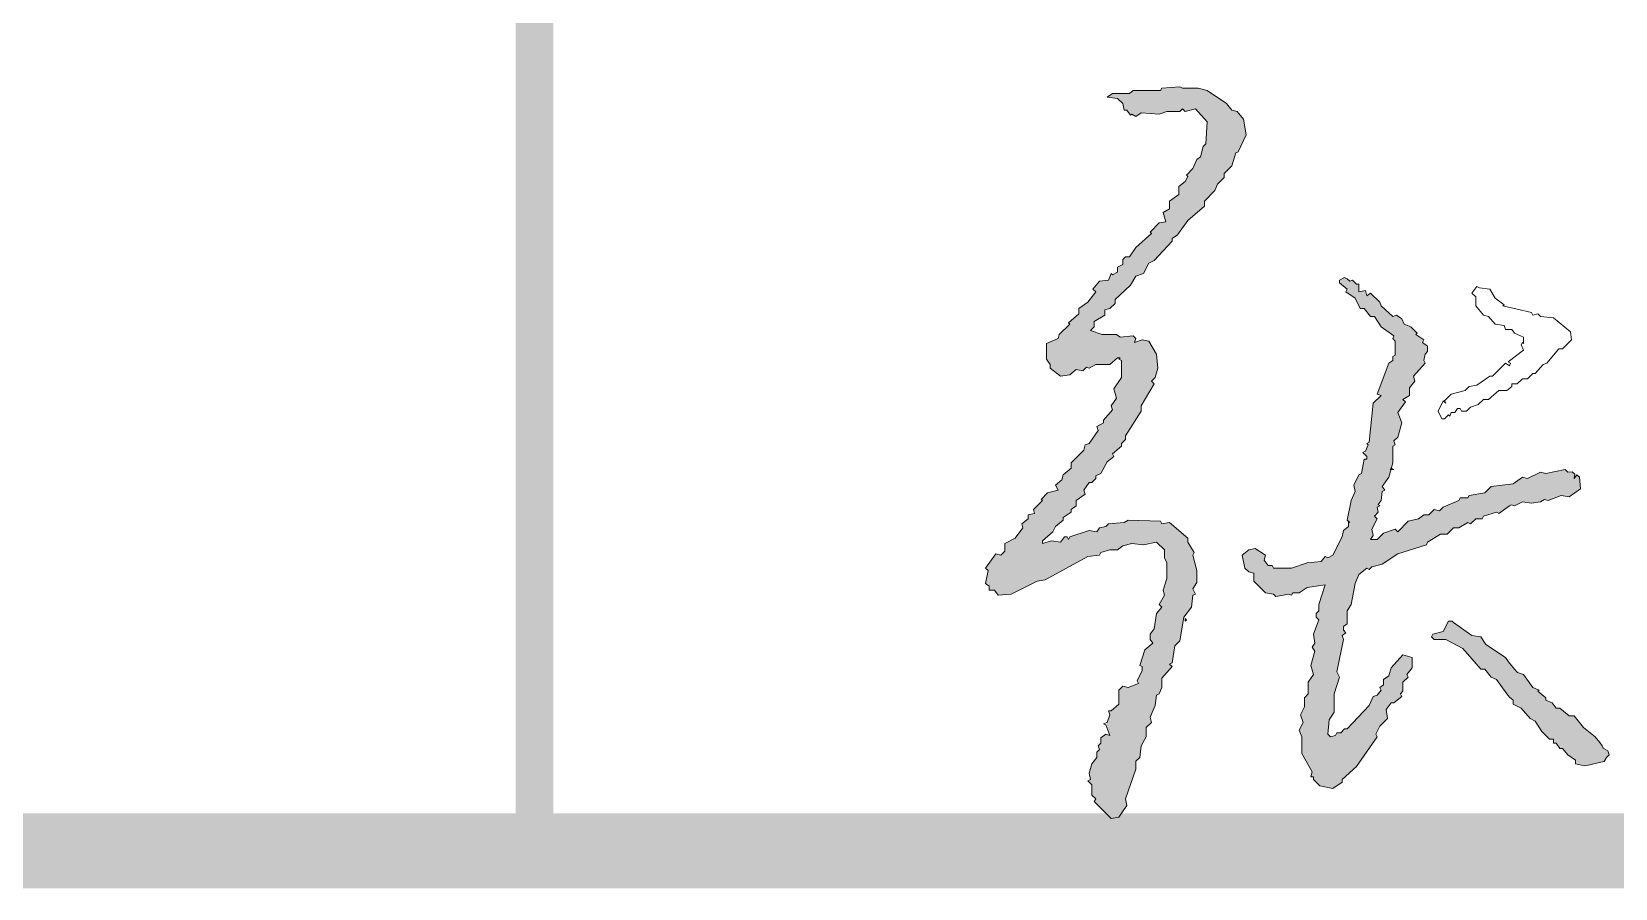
# Model space of a CAD drawing. Extents: x 27938 to 983267, y -209821 to 1628073.
# Drawn here: x 747650 to 749127, y 495806 to 496604 of the extents above; entities that cross this region are included whole.
import ezdxf

# ---------------------------------------------------------------- set-up
doc = ezdxf.new("R2010")
doc.units = 0
doc.header["$LTSCALE"] = 1000
doc.header["$MEASUREMENT"] = 0
doc.layers.add('图框', color=140, linetype='Continuous')
doc.layers.add('签名', color=7, linetype='Continuous', lineweight=18)

# ---------------------------------------------------------------- blocks, each defined once
blk = doc.blocks.new('TK')
at = {"layer": '签名'}
h = blk.add_hatch(color=2, dxfattribs=at)
h.dxf.hatch_style = 1
h.paths.add_polyline_path([(546496, 497388.5), (546506.9, 497389.7), (546508.1, 497392.1), (546516.6, 497394.6), (546523.8, 497394.6), (546528.7, 497398.2), (546537.1, 497400.6), (546548, 497399.4), (546560.1, 497401.8), (546567.4, 497394.6), (546567.4, 497387.3), (546569.8, 497382.5), (546569.8, 497368), (546566.2, 497357.1), (546567.4, 497352.2), (546562.5, 497343.8), (546564.9, 497341.3), (546560.1, 497335.3), (546557.7, 497320.8), (546554.1, 497315.9), (546554.1, 497311.1), (546556.5, 497307.5), (546549.2, 497301.4), (546544.4, 497286.9), (546546.8, 497285.7), (546546.8, 497282.1), (546542, 497272.4), (546543.2, 497270), (546533.5, 497266.3), (546528.7, 497267.6), (546525, 497263.9), (546525, 497250.6), (546515.9, 497243), (546516.6, 497240.9), (546513.1, 497230.7), (546516.6, 497221.6), (546512.9, 497222.8), (546508.1, 497219.2), (546508.1, 497214.3), (546505.7, 497211.9), (546506.9, 497208.3), (546504.5, 497205.9), (546504.5, 497201), (546499.6, 497195), (546497.2, 497186.5), (546498.4, 497180.5), (546496, 497179.3), (546499.6, 497175.6), (546499.6, 497166), (546503.3, 497162.3), (546502, 497159.9), (546517.8, 497144.2), (546525, 497145.4), (546532.3, 497156.3), (546531.1, 497162.3), (546540.8, 497190.1), (546540.8, 497197.4), (546544.4, 497201), (546545.6, 497211.9), (546550.4, 497220.4), (546550.4, 497228.9), (546555.3, 497233.7), (546554.1, 497238.5), (546558.9, 497249.4), (546560.1, 497259.1), (546562.5, 497260.3), (546564.9, 497266.3), (546564.9, 497274.8), (546574.6, 497285.7), (546572.2, 497288.1), (546574.6, 497289.3), (546577, 497305.1), (546581.9, 497309.9), (546585.5, 497331.7), (546592.8, 497341.3), (546594, 497352.2), (546596.4, 497353.4), (546594, 497358.3), (546597.6, 497364.3), (546597.6, 497375.2), (546594, 497389.7), (546595.2, 497392.1), (546589.1, 497401.8), (546589.1, 497405.5), (546572.2, 497420), (546564.9, 497418.8), (546563.7, 497421.2), (546533.5, 497422.4), (546529.9, 497420), (546515.4, 497418.8), (546512.9, 497416.3), (546506.9, 497415.1), (546504.5, 497411.5), (546497.2, 497412.7), (546479.1, 497406.7), (546477.9, 497404.2), (546476.6, 497406.7), (546474.2, 497406.7), (546470.6, 497401.8), (546462.1, 497403), (546453.7, 497400.6), (546453.7, 497403), (546463.3, 497411.5), (546465.8, 497416.3), (546473, 497422.4), (546473, 497424.8), (546480.3, 497429.6), (546480.3, 497432.1), (546485.1, 497435.7), (546485.1, 497440.5), (546493.6, 497446.6), (546492.4, 497450.2), (546497.2, 497457.5), (546499.6, 497457.5), (546503.3, 497461.1), (546503.3, 497463.5), (546508.1, 497465.9), (546514.1, 497476.8), (546520.2, 497481.7), (546519, 497484.1), (546527.4, 497491.3), (546527.4, 497493.8), (546531.1, 497497.4), (546531.1, 497501), (546545.6, 497524), (546545.6, 497528.8), (546557.7, 497549.4), (546555.3, 497551.8), (546558.9, 497555.4), (546561.3, 497563.9), (546560.1, 497577.2), (546552.8, 497589.3), (546546.8, 497590.5), (546539.5, 497588.1), (546540.8, 497591.7), (546538.3, 497594.2), (546526.2, 497592.9), (546522.6, 497595.4), (546509.3, 497595.4), (546498.4, 497599), (546502, 497602.6), (546502, 497607.5), (546511.7, 497613.5), (546511.7, 497618.3), (546516.6, 497619.6), (546521.4, 497624.4), (546521.4, 497628), (546535.9, 497641.3), (546540.8, 497649.8), (546548, 497652.2), (546552.8, 497661.9), (546557.7, 497664.3), (546574.6, 497682.5), (546574.6, 497684.9), (546579.5, 497688.5), (546589.1, 497701.8), (546604.9, 497715.1), (546604.9, 497719.9), (546614.5, 497729.6), (546617, 497735.7), (546623, 497741.7), (546623, 497745.4), (546630.3, 497752.6), (546633.9, 497764.7), (546636.3, 497765.9), (546643.6, 497781.6), (546641.1, 497796.2), (546635.1, 497803.4), (546630.3, 497804.6), (546625.4, 497810.7), (546607.3, 497822.8), (546598.8, 497825.2), (546584.3, 497825.2), (546581.9, 497826.4), (546564.9, 497825.2), (546563.7, 497822.8), (546538.3, 497822.8), (546534.7, 497820.3), (546519, 497820.3), (546514.1, 497816.7), (546523.8, 497815.5), (546528.7, 497810.7), (546529.9, 497804.6), (546532.3, 497804.6), (546535.9, 497799.8), (546537.1, 497801), (546540.8, 497798.6), (546545.6, 497802.2), (546562.5, 497801), (546569.8, 497803.4), (546581.9, 497803.4), (546584.3, 497805.8), (546586.7, 497803.4), (546596.4, 497805.8), (546607.3, 497793.7), (546606.1, 497773.2), (546603.7, 497770.8), (546601.2, 497761.1), (546597.6, 497758.7), (546594, 497750.2), (546587.9, 497744.1), (546589.1, 497742.9), (546586.7, 497738.1), (546580.7, 497733.3), (546580.7, 497726), (546572.2, 497719.9), (546572.2, 497712.7), (546566.2, 497709.1), (546568.6, 497700.6), (546562.5, 497699.4), (546554.1, 497690.9), (546555.3, 497689.7), (546540.8, 497676.4), (546534.7, 497667.9), (546531.1, 497667.9), (546528.7, 497665.5), (546528.7, 497660.7), (546523.8, 497658.3), (546523.8, 497653.4), (546516.9, 497649.9), (546515.4, 497646.2), (546506.9, 497645), (546500.8, 497637.7), (546503.3, 497635.3), (546496, 497625.6), (546487.5, 497619.6), (546487.5, 497614.7), (546477.9, 497606.2), (546479.1, 497605), (546469.4, 497595.4), (546468.2, 497591.7), (546457.3, 497586.9), (546457.3, 497572.4), (546460.9, 497567.5), (546460.9, 497563.9), (546470.6, 497556.7), (546479.1, 497557.9), (546485.1, 497562.7), (546491.2, 497561.5), (546494.8, 497565.1), (546497.2, 497563.9), (546503.3, 497567.5), (546516.6, 497567.5), (546523.8, 497573.6), (546526.2, 497573.6), (546525, 497572.4), (546527.4, 497571.2), (546527.4, 497555.4), (546520.2, 497544.6), (546522.6, 497536.1), (546517.8, 497528.8), (546519, 497525.2), (546510.5, 497515.5), (546510.5, 497513.1), (546504.5, 497509.5), (546505.7, 497505.8), (546497.2, 497493.8), (546493.6, 497492.5), (546492.4, 497487.7), (546480.3, 497475.6), (546480.3, 497470.8), (546473, 497464.7), (546471.8, 497459.9), (546465.8, 497455), (546468.2, 497450.2), (546458.5, 497447.8), (546452.5, 497441.7), (546453.7, 497440.5), (546445.2, 497432.1), (546446.4, 497428.4), (546440.4, 497427.2), (546440.4, 497423.6), (546434.3, 497418.8), (546435.5, 497415.1), (546428.3, 497405.5), (546418.6, 497400.6), (546418.6, 497393.4), (546415, 497389.7), (546410.1, 497390.9), (546400.4, 497377.6), (546402.9, 497375.2), (546400.4, 497363.1), (546404.1, 497360.7), (546404.1, 497357.1), (546408.9, 497357.1), (546412.5, 497352.2), (546424.6, 497353.4), (546448.8, 497365.5), (546456.1, 497366.7)])
h = blk.add_hatch(color=2, dxfattribs=at)
h.dxf.hatch_style = 1
h.paths.add_polyline_path([(546724.6, 497389.7), (546719.8, 497387.3), (546717.4, 497388.5), (546713.7, 497383.7), (546700.4, 497382.5), (546685.9, 497377.6), (546669, 497377.6), (546667.8, 497380.1), (546664.1, 497380.1), (546660.5, 497384.9), (546661.7, 497389.7), (546652, 497395.8), (546646, 497394.6), (546639.9, 497389.7), (546642.4, 497377.6), (546646, 497374), (546650.8, 497372.8), (546650.8, 497365.5), (546661.7, 497354.6), (546669, 497353.4), (546671.4, 497351), (546683.5, 497353.4), (546685.9, 497352.2), (546687.1, 497354.6), (546693.2, 497354.6), (546700.4, 497359.5), (546717.4, 497361.9), (546711.3, 497343.8), (546711.3, 497337.7), (546708.9, 497335.3), (546708.9, 497331.7), (546711.3, 497329.2), (546706.5, 497315.9), (546707.7, 497307.5), (546705.3, 497303.8), (546707.7, 497300.2), (546704, 497286.9), (546706.5, 497278.4), (546701.6, 497271.2), (546701.6, 497260.3), (546698, 497256.7), (546698, 497248.2), (546694.4, 497240.9), (546696.8, 497233.7), (546693.2, 497226.4), (546695.6, 497220.4), (546695.6, 497204.7), (546705.3, 497187.7), (546704, 497182.9), (546706.5, 497182.9), (546706.5, 497180.5), (546712.5, 497174.4), (546724.6, 497172), (546733.1, 497178), (546733.1, 497180.5), (546746.4, 497192.6), (546765.7, 497220.4), (546764.5, 497222.8), (546768.2, 497230.1), (546775.4, 497237.3), (546774.2, 497245.8), (546779, 497251.8), (546781.5, 497251.8), (546788.7, 497257.9), (546787.5, 497260.3), (546789.9, 497262.7), (546789.9, 497271.2), (546794.8, 497276), (546793.6, 497278.4), (546798.4, 497284.5), (546798.4, 497294.2), (546789.9, 497296.6), (546779, 497284.5), (546776.6, 497277.2), (546771.8, 497273.6), (546771.8, 497268.8), (546768.2, 497266.3), (546769.4, 497263.9), (546765.7, 497259.1), (546762.1, 497257.9), (546758.5, 497249.4), (546737.9, 497227.6), (546735.5, 497227.6), (546731.9, 497224), (546728.2, 497224), (546727, 497221.6), (546722.2, 497220.4), (546719.8, 497222.8), (546721, 497236.1), (546725.8, 497243.4), (546725.8, 497260.3), (546730.7, 497276), (546728.2, 497280.9), (546734.3, 497311.1), (546733.1, 497314.7), (546736.7, 497317.2), (546734.3, 497319.6), (546734.3, 497323.2), (546737.9, 497325.6), (546737.9, 497337.7), (546741.5, 497343.8), (546745.2, 497363.1), (546748.8, 497371.6), (546756.1, 497377.6), (546758.5, 497376.4), (546760.9, 497378.8), (546770.6, 497381.3), (546785.1, 497390.9), (546811.7, 497399.4), (546812.9, 497401.8), (546825, 497409.1), (546831.1, 497409.1), (546837.1, 497415.1), (546841.9, 497415.1), (546850.4, 497420), (546852.8, 497418.8), (546857.7, 497423.6), (546863.7, 497423.6), (546864.9, 497426), (546877, 497429.6), (546879.4, 497428.4), (546890.4, 497436.7), (546894, 497435.7), (546901.2, 497439.3), (546909.7, 497438.1), (546918.1, 497439.3), (546921.8, 497441.7), (546925.4, 497440.5), (546937.5, 497445.4), (546944.8, 497444.2), (546955.6, 497451.4), (546954.4, 497462.3), (546952, 497464.7), (546949.6, 497461.1), (546950.2, 497465.1), (546947.8, 497467.5), (546943.5, 497467.1), (546941.1, 497469.6), (546923, 497465.9), (546918.1, 497467.1), (546906.1, 497461.1), (546901.2, 497462.3), (546892.7, 497456.3), (546872.2, 497453.8), (546866.1, 497447.8), (546851.6, 497445.4), (546850.4, 497443), (546843.2, 497443), (546841.9, 497440.5), (546827.4, 497434.5), (546823.8, 497430.9), (546819, 497432.1), (546814.1, 497427.2), (546809.3, 497427.2), (546804.4, 497423.6), (546794.8, 497421.2), (546785.1, 497411.5), (546782.7, 497413.9), (546771.8, 497410.3), (546765.7, 497404.2), (546759.7, 497404.2), (546762.1, 497407.9), (546760.9, 497413.9), (546765.7, 497423.6), (546763.3, 497426), (546766.9, 497429.6), (546765.7, 497434.5), (546768.2, 497435.7), (546766.9, 497436.9), (546769.4, 497440.5), (546770.6, 497449), (546773, 497450.2), (546770.6, 497453.8), (546776.6, 497462.3), (546778.6, 497469.6), (546777.8, 497469.6), (546778.9, 497470.6), (546780.3, 497475.6), (546780.3, 497491.3), (546782.7, 497492.5), (546781.5, 497496.2), (546785.1, 497499.8), (546788.7, 497513.1), (546785.1, 497522.8), (546792.3, 497532.5), (546789.9, 497534.9), (546796, 497538.5), (546796, 497545.8), (546800.8, 497551.8), (546799.6, 497556.7), (546810.5, 497568.7), (546809.3, 497571.2), (546810.5, 497577.2), (546812.9, 497579.6), (546812.9, 497584.5), (546808.1, 497588.1), (546809.3, 497590.5), (546802, 497595.4), (546803.2, 497596.6), (546797.2, 497602.6), (546791.1, 497605), (546788.7, 497609.9), (546783.9, 497613.5), (546780.3, 497612.3), (546769.4, 497622), (546768.2, 497625.6), (546759.7, 497634.1), (546756.1, 497631.6), (546754.9, 497636.5), (546748.8, 497635.3), (546748.8, 497642.5), (546746.4, 497642.5), (546742.8, 497646.2), (546740.3, 497645), (546737.9, 497647.4), (546735.5, 497648.6), (546730.7, 497646.2), (546730.7, 497643.7), (546737.9, 497637.7), (546736.7, 497635.3), (546745.2, 497629.2), (546750, 497619.6), (546753.6, 497619.6), (546759.7, 497612.3), (546763.3, 497612.3), (546769.4, 497602.6), (546781.5, 497594.2), (546780.3, 497591.7), (546782.7, 497589.3), (546782.7, 497576), (546780.3, 497574.8), (546780.3, 497571.2), (546776.6, 497568.7), (546765.7, 497539.7), (546769.4, 497538.5), (546762.1, 497531.3), (546758.5, 497495), (546756.1, 497493.8), (546757.3, 497492.5), (546753.8, 497483.9), (546756.1, 497481.7), (546756.1, 497479.2), (546753.6, 497479.2), (546751.2, 497465.9), (546748.8, 497464.7), (546744, 497455), (546745.2, 497449), (546741.5, 497440.5), (546737.9, 497422.4), (546739.1, 497421.2), (546739.1, 497416.3), (546734.3, 497412.7), (546733.1, 497406.7)])
h = blk.add_hatch(color=2, dxfattribs=at)
h.dxf.hatch_style = 1
h.paths.add_polyline_path([(546913.3, 497234.9), (546919.4, 497225.2), (546926.6, 497218), (546930.2, 497218), (546930.2, 497214.3), (546932.7, 497214.3), (546936.3, 497209.5), (546938.7, 497209.5), (546943.5, 497203.4), (546950.8, 497198.6), (546950.8, 497195), (546959.1, 497193.2), (546964.2, 497194.1), (546974.5, 497196.6), (546977.6, 497197.2), (546979.8, 497201), (546982.3, 497203.4), (546981, 497207.1), (546976.5, 497209.6), (546975.8, 497212), (546973.6, 497214.9), (546969, 497220.4), (546958.1, 497228.9), (546949.6, 497239.7), (546944.8, 497239.7), (546936.3, 497247), (546932.7, 497247), (546929, 497251.8), (546923, 497254.3), (546923, 497256.7), (546915.7, 497262.7), (546916.9, 497263.9), (546910.9, 497266.3), (546902.4, 497278.4), (546896.7, 497280.1), (546894, 497283.3), (546888.4, 497290.1), (546885.5, 497294.2), (546867.3, 497306.3), (546862.5, 497313.5), (546854, 497314.7), (546835.4, 497328), (546832.3, 497328), (546827.4, 497318.4), (546817.8, 497315.9), (546816.5, 497313.5), (546819, 497311.1), (546829.8, 497311.1), (546845.6, 497302.6), (546862.5, 497283.3), (546866.1, 497283.3), (546872.2, 497276), (546877, 497273.6), (546886.7, 497260.3), (546889.2, 497257.2), (546892.7, 497254.3), (546892.7, 497250.6), (546900, 497247), (546908.5, 497237.3)])
at = {"layer": '图框'}
for points, const_width in [([(545980, 497114), (545980, 503514)], 35), ([(541480, 497114), (548480, 497114)], 70)]:
    blk.add_lwpolyline(points, dxfattribs=dict(at, const_width=const_width))
at = {"layer": '签名', "color": 2, "elevation": 9704994.5}
for points in [[(546584.3, 497825.2), (546581.9, 497826.4), (546564.9, 497825.2), (546563.7, 497822.8), (546538.3, 497822.8), (546534.7, 497820.3), (546519, 497820.3), (546514.1, 497816.7), (546523.8, 497815.5), (546528.7, 497810.7), (546529.9, 497804.6), (546532.3, 497804.6), (546535.9, 497799.8), (546537.1, 497801), (546540.8, 497798.6), (546545.6, 497802.2), (546562.5, 497801), (546569.8, 497803.4), (546581.9, 497803.4), (546584.3, 497805.8), (546586.7, 497803.4), (546596.4, 497805.8), (546607.3, 497793.7), (546606.1, 497773.2), (546603.7, 497770.8), (546601.2, 497761.1), (546597.6, 497758.7), (546594, 497750.2), (546587.9, 497744.1), (546589.1, 497742.9), (546586.7, 497738.1), (546580.7, 497733.3), (546580.7, 497726), (546572.2, 497719.9), (546572.2, 497712.7), (546566.2, 497709.1), (546568.6, 497700.6), (546562.5, 497699.4), (546554.1, 497690.9), (546555.3, 497689.7), (546540.8, 497676.4), (546534.7, 497667.9), (546531.1, 497667.9), (546528.7, 497665.5), (546528.7, 497660.7), (546523.8, 497658.3), (546523.8, 497653.4), (546519, 497651), (546517.8, 497652.2), (546515.4, 497646.2), (546506.9, 497645), (546500.8, 497637.7), (546503.3, 497635.3), (546496, 497625.6), (546487.5, 497619.6), (546487.5, 497614.7), (546477.9, 497606.2), (546479.1, 497605), (546469.4, 497595.4), (546468.2, 497591.7), (546457.3, 497586.9), (546457.3, 497572.4), (546460.9, 497567.5), (546460.9, 497563.9), (546470.6, 497556.7), (546479.1, 497557.9), (546485.1, 497562.7), (546491.2, 497561.5), (546494.8, 497565.1), (546497.2, 497563.9), (546503.3, 497567.5), (546516.6, 497567.5), (546523.8, 497573.6), (546526.2, 497573.6), (546525, 497572.4), (546527.4, 497571.2), (546527.4, 497555.4), (546520.2, 497544.6), (546522.6, 497536.1), (546517.8, 497528.8), (546519, 497525.2), (546510.5, 497515.5), (546510.5, 497513.1), (546504.5, 497509.5), (546505.7, 497505.8), (546497.2, 497493.8), (546493.6, 497492.5), (546492.4, 497487.7), (546480.3, 497475.6), (546480.3, 497470.8), (546473, 497464.7), (546471.8, 497459.9), (546465.8, 497455), (546468.2, 497450.2), (546458.5, 497447.8), (546452.5, 497441.7), (546453.7, 497440.5), (546445.2, 497432.1), (546446.4, 497428.4), (546440.4, 497427.2), (546440.4, 497423.6), (546434.3, 497418.8), (546435.5, 497415.1), (546428.3, 497405.5), (546418.6, 497400.6), (546418.6, 497393.4), (546415, 497389.7), (546410.1, 497390.9), (546400.4, 497377.6), (546402.9, 497375.2), (546400.4, 497363.1), (546404.1, 497360.7), (546404.1, 497357.1), (546408.9, 497357.1), (546412.5, 497352.2), (546424.6, 497353.4), (546448.8, 497365.5), (546456.1, 497366.7), (546496, 497388.5), (546506.9, 497389.7), (546508.1, 497392.1), (546516.6, 497394.6), (546523.8, 497394.6), (546528.7, 497398.2), (546537.1, 497400.6), (546548, 497399.4), (546560.1, 497401.8), (546567.4, 497394.6), (546567.4, 497387.3), (546569.8, 497382.5), (546569.8, 497368), (546566.2, 497357.1), (546567.4, 497352.2), (546562.5, 497343.8), (546564.9, 497341.3), (546560.1, 497335.3), (546557.7, 497320.8), (546554.1, 497315.9), (546554.1, 497311.1), (546556.5, 497307.5), (546549.2, 497301.4), (546544.4, 497286.9), (546546.8, 497285.7), (546546.8, 497282.1), (546542, 497272.4), (546543.2, 497270), (546533.5, 497266.3), (546528.7, 497267.6), (546525, 497263.9), (546525, 497250.6), (546517.8, 497244.6), (546515.4, 497244.6), (546516.6, 497240.9), (546514.1, 497233.7), (546510.5, 497232.5), (546512.9, 497231.3), (546516.6, 497221.6), (546512.9, 497222.8), (546508.1, 497219.2), (546508.1, 497214.3), (546505.7, 497211.9), (546506.9, 497208.3), (546504.5, 497205.9), (546504.5, 497201), (546499.6, 497195), (546497.2, 497186.5), (546498.4, 497180.5), (546496, 497179.3), (546499.6, 497175.6), (546499.6, 497166), (546503.3, 497162.3), (546502, 497159.9), (546517.8, 497144.2), (546525, 497145.4), (546532.3, 497156.3), (546531.1, 497162.3), (546540.8, 497190.1), (546540.8, 497197.4), (546544.4, 497201), (546545.6, 497211.9), (546550.4, 497220.4), (546550.4, 497228.9), (546555.3, 497233.7), (546554.1, 497238.5), (546558.9, 497249.4), (546560.1, 497259.1), (546562.5, 497260.3), (546564.9, 497266.3), (546564.9, 497274.8), (546574.6, 497285.7), (546572.2, 497288.1), (546574.6, 497289.3), (546577, 497305.1), (546581.9, 497309.9), (546585.5, 497331.7), (546592.8, 497341.3), (546594, 497352.2), (546596.4, 497353.4), (546594, 497358.3), (546597.6, 497364.3), (546597.6, 497375.2), (546594, 497389.7), (546595.2, 497392.1), (546589.1, 497401.8), (546589.1, 497405.5), (546572.2, 497420), (546564.9, 497418.8), (546563.7, 497421.2), (546533.5, 497422.4), (546529.9, 497420), (546515.4, 497418.8), (546512.9, 497416.3), (546506.9, 497415.1), (546504.5, 497411.5), (546497.2, 497412.7), (546479.1, 497406.7), (546477.9, 497404.2), (546476.6, 497406.7), (546474.2, 497406.7), (546470.6, 497401.8), (546462.1, 497403), (546453.7, 497400.6), (546453.7, 497403), (546463.3, 497411.5), (546465.8, 497416.3), (546473, 497422.4), (546473, 497424.8), (546480.3, 497429.6), (546480.3, 497432.1), (546485.1, 497435.7), (546485.1, 497440.5), (546493.6, 497446.6), (546492.4, 497450.2), (546497.2, 497457.5), (546499.6, 497457.5), (546503.3, 497461.1), (546503.3, 497463.5), (546508.1, 497465.9), (546514.1, 497476.8), (546520.2, 497481.7), (546519, 497484.1), (546527.4, 497491.3), (546527.4, 497493.8), (546531.1, 497497.4), (546531.1, 497501), (546545.6, 497524), (546545.6, 497528.8), (546557.7, 497549.4), (546555.3, 497551.8), (546558.9, 497555.4), (546561.3, 497563.9), (546560.1, 497577.2), (546552.8, 497589.3), (546546.8, 497590.5), (546539.5, 497588.1), (546540.8, 497591.7), (546538.3, 497594.2), (546526.2, 497592.9), (546522.6, 497595.4), (546509.3, 497595.4), (546498.4, 497599), (546502, 497602.6), (546502, 497607.5), (546511.7, 497613.5), (546511.7, 497618.3), (546516.6, 497619.6), (546521.4, 497624.4), (546521.4, 497628), (546535.9, 497641.3), (546540.8, 497649.8), (546548, 497652.2), (546552.8, 497661.9), (546557.7, 497664.3), (546574.6, 497682.5), (546574.6, 497684.9), (546579.5, 497688.5), (546589.1, 497701.8), (546604.9, 497715.1), (546604.9, 497719.9), (546614.5, 497729.6), (546617, 497735.7), (546623, 497741.7), (546623, 497745.4), (546630.3, 497752.6), (546633.9, 497764.7), (546636.3, 497765.9), (546643.6, 497781.6), (546641.1, 497796.2), (546635.1, 497803.4), (546630.3, 497804.6), (546625.4, 497810.7), (546607.3, 497822.8), (546598.8, 497825.2), (546584.3, 497825.2)], [(546737.9, 497647.4), (546735.5, 497648.6), (546730.7, 497646.2), (546730.7, 497643.7), (546737.9, 497637.7), (546736.7, 497635.3), (546745.2, 497629.2), (546750, 497619.6), (546753.6, 497619.6), (546759.7, 497612.3), (546763.3, 497612.3), (546769.4, 497602.6), (546781.5, 497594.2), (546780.3, 497591.7), (546782.7, 497589.3), (546782.7, 497576), (546780.3, 497574.8), (546780.3, 497571.2), (546776.6, 497568.7), (546765.7, 497539.7), (546769.4, 497538.5), (546762.1, 497531.3), (546758.5, 497495), (546756.1, 497493.8), (546757.3, 497492.5), (546754.9, 497486.5), (546752.4, 497485.3), (546756.1, 497481.7), (546756.1, 497479.2), (546753.6, 497479.2), (546751.2, 497465.9), (546748.8, 497464.7), (546744, 497455), (546745.2, 497449), (546741.5, 497440.5), (546737.9, 497422.4), (546740.3, 497420), (546740.3, 497420), (546739.1, 497421.2), (546739.1, 497416.3), (546734.3, 497412.7), (546733.1, 497406.7), (546724.6, 497389.7), (546719.8, 497387.3), (546717.4, 497388.5), (546713.7, 497383.7), (546700.4, 497382.5), (546685.9, 497377.6), (546669, 497377.6), (546667.8, 497380.1), (546664.1, 497380.1), (546660.5, 497384.9), (546661.7, 497389.7), (546652, 497395.8), (546646, 497394.6), (546639.9, 497389.7), (546642.4, 497377.6), (546646, 497374), (546650.8, 497372.8), (546650.8, 497365.5), (546661.7, 497354.6), (546669, 497353.4), (546671.4, 497351), (546683.5, 497353.4), (546685.9, 497352.2), (546687.1, 497354.6), (546693.2, 497354.6), (546700.4, 497359.5), (546717.4, 497361.9), (546711.3, 497343.8), (546711.3, 497337.7), (546708.9, 497335.3), (546708.9, 497331.7), (546711.3, 497329.2), (546706.5, 497315.9), (546707.7, 497307.5), (546705.3, 497303.8), (546707.7, 497300.2), (546704, 497286.9), (546706.5, 497278.4), (546701.6, 497271.2), (546701.6, 497260.3), (546698, 497256.7), (546698, 497248.2), (546694.4, 497240.9), (546696.8, 497233.7), (546693.2, 497226.4), (546695.6, 497220.4), (546695.6, 497204.7), (546705.3, 497187.7), (546704, 497182.9), (546706.5, 497182.9), (546706.5, 497180.5), (546712.5, 497174.4), (546724.6, 497172), (546733.1, 497178), (546733.1, 497180.5), (546746.4, 497192.6), (546765.7, 497220.4), (546764.5, 497222.8), (546768.2, 497230.1), (546775.4, 497237.3), (546774.2, 497245.8), (546779, 497251.8), (546781.5, 497251.8), (546788.7, 497257.9), (546787.5, 497260.3), (546789.9, 497262.7), (546789.9, 497271.2), (546794.8, 497276), (546793.6, 497278.4), (546798.4, 497284.5), (546798.4, 497294.2), (546789.9, 497296.6), (546779, 497284.5), (546776.6, 497277.2), (546771.8, 497273.6), (546771.8, 497268.8), (546768.2, 497266.3), (546769.4, 497263.9), (546765.7, 497259.1), (546762.1, 497257.9), (546758.5, 497249.4), (546737.9, 497227.6), (546735.5, 497227.6), (546731.9, 497224), (546728.2, 497224), (546727, 497221.6), (546722.2, 497220.4), (546719.8, 497222.8), (546721, 497236.1), (546725.8, 497243.4), (546725.8, 497260.3), (546730.7, 497276), (546728.2, 497280.9), (546734.3, 497311.1), (546733.1, 497314.7), (546736.7, 497317.2), (546734.3, 497319.6), (546734.3, 497323.2), (546737.9, 497325.6), (546737.9, 497337.7), (546741.5, 497343.8), (546745.2, 497363.1), (546748.8, 497371.6), (546756.1, 497377.6), (546758.5, 497376.4), (546760.9, 497378.8), (546770.6, 497381.3), (546785.1, 497390.9), (546811.7, 497399.4), (546812.9, 497401.8), (546825, 497409.1), (546831.1, 497409.1), (546837.1, 497415.1), (546841.9, 497415.1), (546850.4, 497420), (546852.8, 497418.8), (546857.7, 497423.6), (546863.7, 497423.6), (546864.9, 497426), (546877, 497429.6), (546879.4, 497428.4), (546889.1, 497435.7), (546891, 497436.5), (546894, 497435.7), (546901.2, 497439.3), (546909.7, 497438.1), (546918.1, 497439.3), (546921.8, 497441.7), (546925.4, 497440.5), (546937.5, 497445.4), (546944.8, 497444.2), (546955.6, 497451.4), (546954.4, 497462.3), (546952, 497464.7), (546949.6, 497461.1), (546950.2, 497465.1), (546947.8, 497467.5), (546943.5, 497467.1), (546941.1, 497469.6), (546923, 497465.9), (546918.1, 497467.1), (546906.1, 497461.1), (546901.2, 497462.3), (546892.7, 497456.3), (546872.2, 497453.8), (546866.1, 497447.8), (546851.6, 497445.4), (546850.4, 497443), (546843.2, 497443), (546841.9, 497440.5), (546827.4, 497434.5), (546823.8, 497430.9), (546819, 497432.1), (546814.1, 497427.2), (546809.3, 497427.2), (546804.4, 497423.6), (546794.8, 497421.2), (546785.1, 497411.5), (546782.7, 497413.9), (546771.8, 497410.3), (546765.7, 497404.2), (546759.7, 497404.2), (546762.1, 497407.9), (546760.9, 497413.9), (546765.7, 497423.6), (546763.3, 497426), (546766.9, 497429.6), (546765.7, 497434.5), (546768.2, 497435.7), (546766.9, 497436.9), (546769.4, 497440.5), (546770.6, 497449), (546773, 497450.2), (546770.6, 497453.8), (546776.6, 497462.3), (546780.3, 497475.6), (546780.3, 497491.3), (546782.7, 497492.5), (546781.5, 497496.2), (546785.1, 497499.8), (546788.7, 497513.1), (546785.1, 497522.8), (546792.3, 497532.5), (546789.9, 497534.9), (546796, 497538.5), (546796, 497545.8), (546800.8, 497551.8), (546799.6, 497556.7), (546810.5, 497568.7), (546809.3, 497571.2), (546810.5, 497577.2), (546812.9, 497579.6), (546812.9, 497584.5), (546808.1, 497588.1), (546809.3, 497590.5), (546802, 497595.4), (546803.2, 497596.6), (546797.2, 497602.6), (546791.1, 497605), (546788.7, 497609.9), (546783.9, 497613.5), (546780.3, 497612.3), (546769.4, 497622), (546768.2, 497625.6), (546759.7, 497634.1), (546756.1, 497631.6), (546754.9, 497636.5), (546748.8, 497635.3), (546748.8, 497642.5), (546746.4, 497642.5), (546742.8, 497646.2), (546740.3, 497645), (546737.9, 497647.4)], [(546861.3, 497638.9), (546858.9, 497640.1), (546854, 497634.1), (546857.7, 497630.4), (546857.7, 497622), (546864.9, 497613.5), (546869.8, 497612.3), (546875.8, 497605), (546884.3, 497603.8), (546885.5, 497600.2), (546891.5, 497600.2), (546894, 497596.6), (546902.4, 497592.9), (546902.4, 497586.9), (546901.2, 497588.1), (546900, 497585.7), (546902.4, 497580.8), (546887.9, 497570), (546890.3, 497568.7), (546889.1, 497566.3), (546885.5, 497568.7), (546873.4, 497556.7), (546871, 497556.7), (546858.9, 497548.2), (546851.6, 497547), (546848, 497543.3), (546834.7, 497539.7), (546828.6, 497533.7), (546829.8, 497531.3), (546827.4, 497533.7), (546822.6, 497524), (546826.2, 497516.7), (546828.6, 497516.7), (546832.3, 497520.4), (546833.5, 497519.2), (546834.7, 497522.8), (546838.3, 497522.8), (546840.7, 497526.4), (546843.2, 497526.4), (546844.4, 497524), (546849.2, 497524), (546852.8, 497527.6), (546860.1, 497530), (546864.9, 497534.9), (546869.8, 497534.9), (546879.4, 497543.3), (546886.7, 497543.3), (546891.5, 497547), (546891.5, 497549.4), (546896.4, 497549.4), (546901.2, 497554.2), (546906.1, 497554.2), (546910.9, 497559.1), (546913.3, 497559.1), (546920.6, 497567.5), (546924.2, 497568.7), (546935.1, 497582.1), (546938.7, 497582.1), (546947.2, 497590.5), (546946, 497597.8), (546930.2, 497611.1), (546918.1, 497612.3), (546915.7, 497614.7), (546910.9, 497613.5), (546909.7, 497615.9), (546883.1, 497622), (546884.3, 497623.2), (546875.8, 497629.2), (546871, 497637.7), (546861.3, 497638.9)], [(546781.5, 497469.6), (546779, 497470.8), (546777.8, 497469.6), (546781.5, 497469.6)], [(546587.9, 497329.2), (546586.7, 497330.5), (546586.7, 497328), (546587.9, 497329.2)], [(546837.1, 497326.8), (546835.9, 497328), (546832.3, 497328), (546827.4, 497318.4), (546817.8, 497315.9), (546816.5, 497313.5), (546819, 497311.1), (546829.8, 497311.1), (546845.6, 497302.6), (546862.5, 497283.3), (546866.1, 497283.3), (546872.2, 497276), (546877, 497273.6), (546886.7, 497260.3), (546889.2, 497257.2), (546892.7, 497254.3), (546892.7, 497250.6), (546900, 497247), (546908.5, 497237.3), (546913.3, 497234.9), (546919.4, 497225.2), (546926.6, 497218), (546930.2, 497218), (546930.2, 497214.3), (546932.7, 497214.3), (546936.3, 497209.5), (546938.7, 497209.5), (546943.5, 497203.4), (546950.8, 497198.6), (546950.8, 497195), (546959.1, 497193.2), (546964.2, 497194.1), (546974.5, 497196.6), (546977.6, 497197.2), (546979.8, 497201), (546979.8, 497201), (546982.3, 497203.4), (546981, 497207.1), (546976.5, 497209.6), (546975.8, 497212), (546973.6, 497214.9), (546969, 497220.4), (546958.1, 497228.9), (546949.6, 497239.7), (546944.8, 497239.7), (546936.3, 497247), (546932.7, 497247), (546929, 497251.8), (546923, 497254.3), (546923, 497256.7), (546915.7, 497262.7), (546916.9, 497263.9), (546910.9, 497266.3), (546902.4, 497278.4), (546896.7, 497280.1), (546894, 497283.3), (546888.4, 497290.1), (546885.5, 497294.2), (546867.3, 497306.3), (546862.5, 497313.5), (546854, 497314.7), (546837.1, 497326.8)]]:
    blk.add_lwpolyline(points, dxfattribs=at)

msp = doc.modelspace()

# ---------------------------------------------------------------- block references
msp.add_blockref('TK', (202139.1, -1273.4))

doc.saveas('drawing.dxf')
